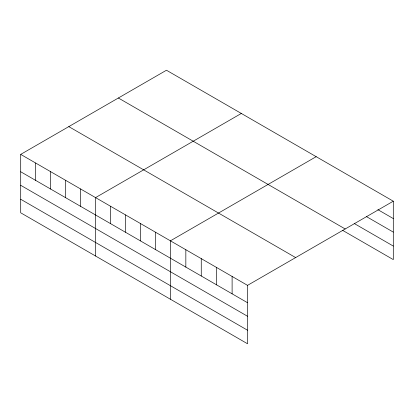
<?xml version="1.0" encoding="UTF-8"?>
<svg xmlns="http://www.w3.org/2000/svg" width="414" height="414" viewBox="0 0 414 414"><rect width="100%" height="100%" fill="white"/><g stroke="black" fill="none" stroke-linecap="round" stroke-linejoin="round"><path stroke-width="0.62" d="M247.536 316.265L247.536 285.355L20.7 154.391L20.7 212.801L247.536 343.765L247.536 316.265L20.7 185.301M342.616 230.35L393.3 259.609L393.3 201.199L166.464 70.235L20.7 154.391M241.321 113.452L95.556 197.607L95.556 256.018M316.177 156.673L170.413 240.829L170.413 299.239M247.536 285.355L393.3 201.199M377.873 209.66L393.3 218.566M366.307 216.522L393.3 232.109M354.187 223.482L393.3 246.066M118.363 98.004L345.198 228.968M68.802 126.622L295.637 257.58M20.7 171.758L247.536 302.722M20.7 199.258L247.536 330.222M232.109 276.449L232.109 293.816M216.688 267.542L216.688 284.91M201.261 258.636L201.261 276.003M185.839 249.73L185.839 267.097M155.441 232.182L155.441 249.549M140.47 223.539L140.47 240.907M125.499 214.897L125.499 232.259M110.528 206.25L110.528 223.617M80.585 188.965L80.585 206.332M65.614 180.323L65.614 197.685M50.643 171.675L50.643 189.043M35.671 163.033L35.671 180.4"/></g></svg>
